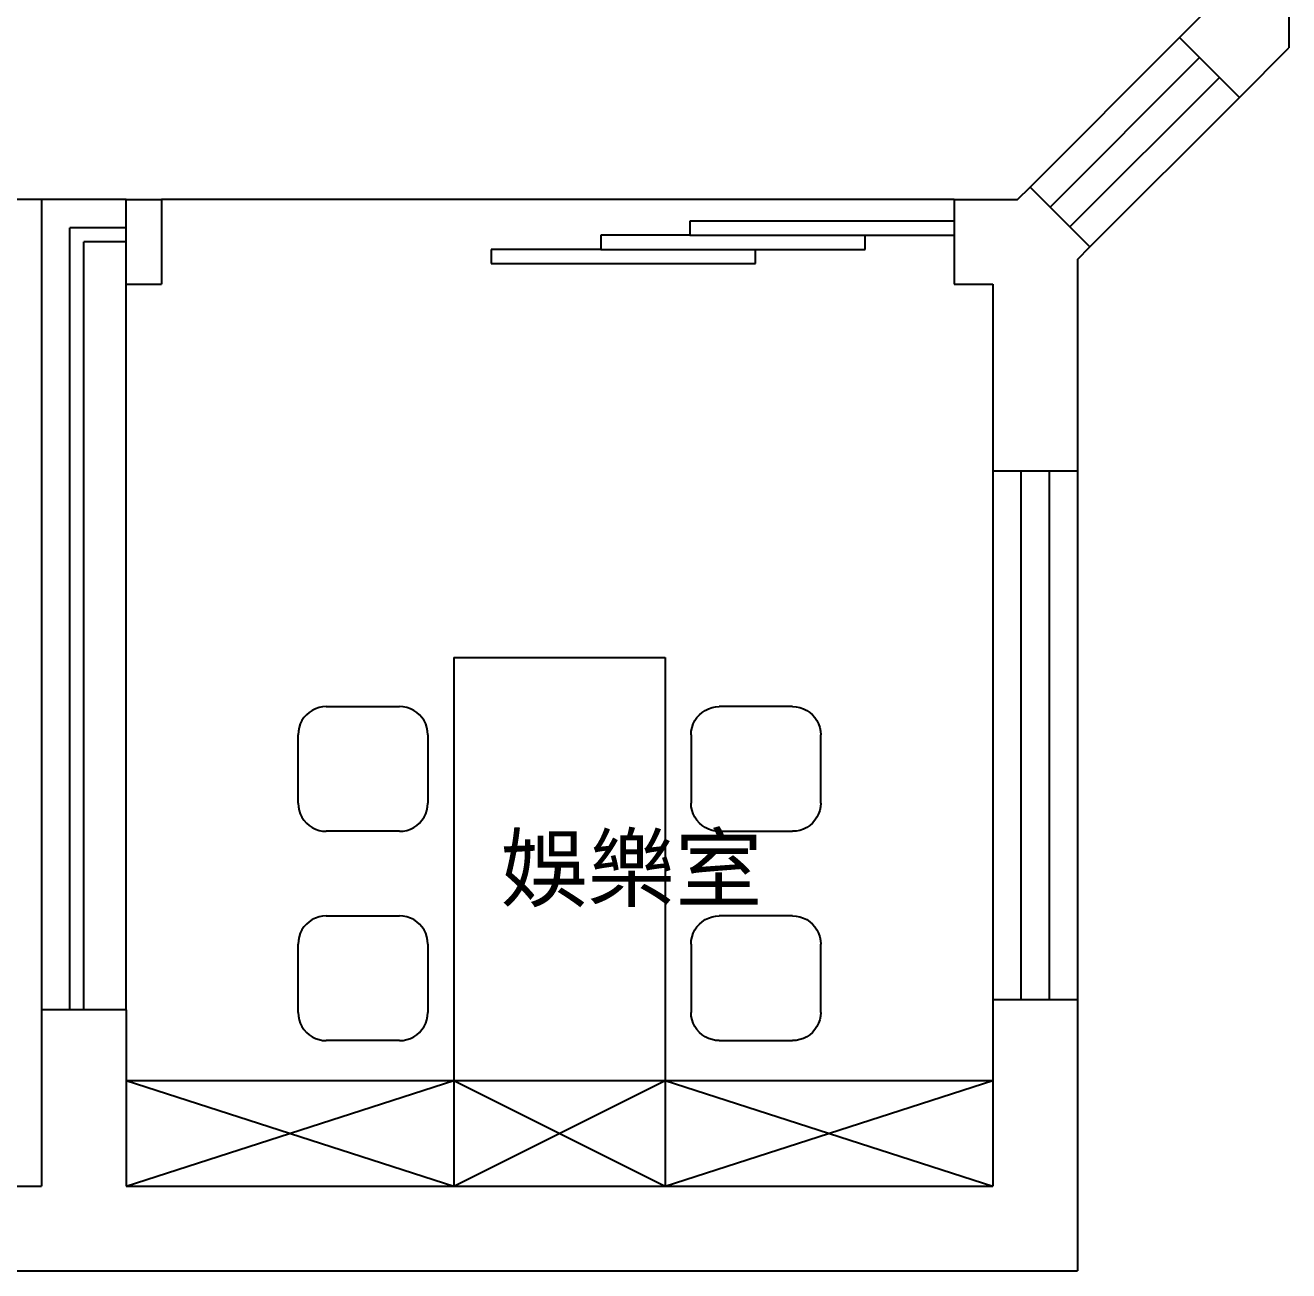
# Model space of a CAD drawing. Header units: centimetres. Extents: x 921 to 2601, y 2858 to 4336.
# Drawn here: x 2205.5 to 2600.9, y 3118.6 to 3508.2 of the extents above; entities that cross this region are included whole.
import ezdxf

# ---------------------------------------------------------------- set-up
doc = ezdxf.new("R2010")
doc.units = ezdxf.units.CM
doc.layers.add('文字', color=7, linetype='Continuous')
doc.layers.add('結構', color=7, linetype='Continuous')
doc.styles.get("Standard").update_dxf_attribs({"font": 'arial.ttf'})

msp = doc.modelspace()

# ---------------------------------------------------------------- linework, layer by layer
at = {"layer": '結構'}
for p, q in [((2600.85, 3523.11), (2600.85, 3501.13)), ((2566.69, 3504.38), (2574.4, 3512.08)), ((2519.93, 3457.62), (2566.69, 3504.38)), ((2566.69, 3504.38), (2572.93, 3498.15)), ((2585.4, 3485.68), (2600.85, 3501.13)), ((2526.17, 3451.38), (2572.93, 3498.15)), ((2572.93, 3498.15), (2579.17, 3491.91)), ((2532.4, 3445.15), (2579.17, 3491.91)), ((2579.17, 3491.91), (2585.4, 3485.68)), ((2538.64, 3438.91), (2585.4, 3485.68)), ((2516.01, 3453.7), (2519.93, 3457.62)), ((2519.93, 3457.62), (2526.17, 3451.38)), ((2210.65, 3453.7), (2150.03, 3453.7)), ((2210.65, 3453.7), (2210.65, 3200.18)), ((2237.11, 3453.7), (2210.65, 3453.7)), ((2237.11, 3453.7), (2248.13, 3453.7)), ((2237.11, 3444.88), (2237.11, 3453.7)), ((2248.13, 3453.7), (2248.13, 3427.24)), ((2496.14, 3453.7), (2248.13, 3453.7)), ((2496.14, 3453.7), (2516.01, 3453.7)), ((2496.14, 3453.7), (2496.14, 3446.94)), ((2526.17, 3451.38), (2532.4, 3445.15)), ((2219.47, 3200.18), (2219.47, 3444.88)), ((2237.11, 3444.88), (2219.47, 3444.88)), ((2237.11, 3440.47), (2237.11, 3444.88)), ((2496.14, 3446.94), (2413.47, 3446.94)), ((2413.47, 3446.94), (2413.47, 3442.53)), ((2496.14, 3446.94), (2496.14, 3442.53)), ((2532.4, 3445.15), (2538.64, 3438.91)), ((2223.88, 3200.18), (2223.88, 3440.47)), ((2237.11, 3440.47), (2223.88, 3440.47)), ((2237.11, 3427.24), (2237.11, 3440.47)), ((2385.63, 3442.53), (2385.63, 3438.13)), ((2413.47, 3442.53), (2385.63, 3442.53)), ((2413.47, 3442.53), (2468.3, 3442.53)), ((2468.3, 3438.13), (2468.3, 3442.53)), ((2468.3, 3442.53), (2496.14, 3442.53)), ((2496.14, 3442.53), (2496.14, 3427.24)), ((2351.32, 3438.13), (2351.32, 3433.72)), ((2385.63, 3438.13), (2351.32, 3438.13)), ((2385.63, 3438.13), (2433.99, 3438.13)), ((2433.99, 3433.72), (2433.99, 3438.13)), ((2433.99, 3438.13), (2468.3, 3438.13)), ((2534.72, 3434.99), (2538.64, 3438.91)), ((2351.32, 3433.72), (2433.99, 3433.72)), ((2534.72, 3434.99), (2534.72, 3368.82)), ((2237.11, 3427.24), (2248.13, 3427.24)), ((2237.11, 3200.18), (2237.11, 3427.24)), ((2496.14, 3427.24), (2508.26, 3427.24)), ((2508.26, 3427.24), (2508.26, 3368.82)), ((2508.26, 3368.82), (2508.26, 3203.48)), ((2508.26, 3368.82), (2517.08, 3368.82)), ((2517.08, 3368.82), (2517.08, 3203.48)), ((2517.08, 3368.82), (2525.9, 3368.82)), ((2525.9, 3368.82), (2525.9, 3203.48)), ((2525.9, 3368.82), (2534.72, 3368.82)), ((2534.72, 3368.82), (2534.72, 3203.48)), ((2339.62, 3310.4), (2339.62, 3178.13)), ((2339.62, 3310.4), (2405.75, 3310.4)), ((2405.75, 3310.4), (2405.75, 3178.13)), ((2294.37, 3293.27), (2293.51, 3292.51)), ((2295.33, 3293.92), (2294.37, 3293.27)), ((2296.37, 3294.43), (2295.33, 3293.92)), ((2297.46, 3294.8), (2296.37, 3294.43)), ((2298.59, 3295.02), (2297.46, 3294.8)), ((2299.74, 3295.1), (2298.59, 3295.02)), ((2299.74, 3295.1), (2322.68, 3295.1)), ((2323.83, 3295.02), (2322.68, 3295.1)), ((2324.96, 3294.8), (2323.83, 3295.02)), ((2326.05, 3294.43), (2324.96, 3294.8)), ((2327.09, 3293.92), (2326.05, 3294.43)), ((2328.05, 3293.27), (2327.09, 3293.92)), ((2328.91, 3292.51), (2328.05, 3293.27)), ((2416.45, 3292.51), (2417.32, 3293.27)), ((2417.32, 3293.27), (2418.28, 3293.92)), ((2418.28, 3293.92), (2419.31, 3294.43)), ((2419.31, 3294.43), (2420.41, 3294.8)), ((2420.41, 3294.8), (2421.54, 3295.02)), ((2421.54, 3295.02), (2422.69, 3295.1)), ((2445.62, 3295.1), (2422.69, 3295.1)), ((2445.62, 3295.1), (2446.78, 3295.02)), ((2446.78, 3295.02), (2447.91, 3294.8)), ((2447.91, 3294.8), (2449, 3294.43)), ((2449, 3294.43), (2450.03, 3293.92)), ((2450.03, 3293.92), (2450.99, 3293.27)), ((2450.99, 3293.27), (2451.86, 3292.51)), ((2291.6, 3289.65), (2291.22, 3288.56)), ((2292.11, 3290.69), (2291.6, 3289.65)), ((2292.75, 3291.65), (2292.11, 3290.69)), ((2293.51, 3292.51), (2292.75, 3291.65)), ((2329.67, 3291.65), (2328.91, 3292.51)), ((2330.32, 3290.69), (2329.67, 3291.65)), ((2330.83, 3289.65), (2330.32, 3290.69)), ((2331.2, 3288.56), (2330.83, 3289.65)), ((2414.17, 3288.56), (2414.54, 3289.65)), ((2414.54, 3289.65), (2415.05, 3290.69)), ((2415.05, 3290.69), (2415.69, 3291.65)), ((2415.69, 3291.65), (2416.45, 3292.51)), ((2451.86, 3292.51), (2452.62, 3291.65)), ((2452.62, 3291.65), (2453.26, 3290.69)), ((2453.26, 3290.69), (2453.77, 3289.65)), ((2453.77, 3289.65), (2454.14, 3288.56)), ((2291, 3287.43), (2290.92, 3286.28)), ((2290.92, 3264.9), (2290.92, 3286.28)), ((2291.22, 3288.56), (2291, 3287.43)), ((2331.42, 3287.43), (2331.2, 3288.56)), ((2331.5, 3286.28), (2331.42, 3287.43)), ((2331.5, 3286.28), (2331.5, 3264.9)), ((2413.87, 3286.28), (2413.94, 3287.43)), ((2413.87, 3286.28), (2413.87, 3264.9)), ((2413.94, 3287.43), (2414.17, 3288.56)), ((2454.14, 3288.56), (2454.37, 3287.43)), ((2454.37, 3287.43), (2454.44, 3286.28)), ((2454.44, 3264.9), (2454.44, 3286.28)), ((2290.92, 3264.9), (2291, 3263.75)), ((2291, 3263.75), (2291.22, 3262.62)), ((2291.22, 3262.62), (2291.6, 3261.52)), ((2291.6, 3261.52), (2292.11, 3260.49)), ((2330.32, 3260.49), (2330.83, 3261.52)), ((2330.83, 3261.52), (2331.2, 3262.62)), ((2331.2, 3262.62), (2331.42, 3263.75)), ((2331.42, 3263.75), (2331.5, 3264.9)), ((2413.94, 3263.75), (2413.87, 3264.9)), ((2414.17, 3262.62), (2413.94, 3263.75)), ((2414.54, 3261.52), (2414.17, 3262.62)), ((2415.05, 3260.49), (2414.54, 3261.52)), ((2453.77, 3261.52), (2453.26, 3260.49)), ((2454.14, 3262.62), (2453.77, 3261.52)), ((2454.37, 3263.75), (2454.14, 3262.62)), ((2454.44, 3264.9), (2454.37, 3263.75)), ((2292.11, 3260.49), (2292.75, 3259.53)), ((2292.75, 3259.53), (2293.51, 3258.66)), ((2293.51, 3258.66), (2294.37, 3257.9)), ((2294.37, 3257.9), (2295.33, 3257.26)), ((2327.09, 3257.26), (2328.05, 3257.9)), ((2328.05, 3257.9), (2328.91, 3258.66)), ((2328.91, 3258.66), (2329.67, 3259.53)), ((2329.67, 3259.53), (2330.32, 3260.49)), ((2415.69, 3259.53), (2415.05, 3260.49)), ((2416.45, 3258.66), (2415.69, 3259.53)), ((2417.32, 3257.9), (2416.45, 3258.66)), ((2418.28, 3257.26), (2417.32, 3257.9)), ((2450.99, 3257.9), (2450.03, 3257.26)), ((2451.86, 3258.66), (2450.99, 3257.9)), ((2452.62, 3259.53), (2451.86, 3258.66)), ((2453.26, 3260.49), (2452.62, 3259.53)), ((2295.33, 3257.26), (2296.37, 3256.75)), ((2296.37, 3256.75), (2297.46, 3256.38)), ((2297.46, 3256.38), (2298.59, 3256.16)), ((2298.59, 3256.16), (2299.74, 3256.08)), ((2322.68, 3256.08), (2299.74, 3256.08)), ((2322.68, 3256.08), (2323.83, 3256.16)), ((2323.83, 3256.16), (2324.96, 3256.38)), ((2324.96, 3256.38), (2326.05, 3256.75)), ((2326.05, 3256.75), (2327.09, 3257.26)), ((2419.31, 3256.75), (2418.28, 3257.26)), ((2420.41, 3256.38), (2419.31, 3256.75)), ((2421.54, 3256.16), (2420.41, 3256.38)), ((2422.69, 3256.08), (2421.54, 3256.16)), ((2422.69, 3256.08), (2445.62, 3256.08)), ((2446.78, 3256.16), (2445.62, 3256.08)), ((2447.91, 3256.38), (2446.78, 3256.16)), ((2449, 3256.75), (2447.91, 3256.38)), ((2450.03, 3257.26), (2449, 3256.75)), ((2299.74, 3229.62), (2298.59, 3229.54)), ((2299.74, 3229.62), (2322.68, 3229.62)), ((2323.83, 3229.54), (2322.68, 3229.62)), ((2421.54, 3229.54), (2422.69, 3229.62)), ((2445.62, 3229.62), (2422.69, 3229.62)), ((2445.62, 3229.62), (2446.78, 3229.54)), ((2292.75, 3226.17), (2292.11, 3225.21)), ((2293.51, 3227.03), (2292.75, 3226.17)), ((2294.37, 3227.8), (2293.51, 3227.03)), ((2295.33, 3228.44), (2294.37, 3227.8)), ((2296.37, 3228.95), (2295.33, 3228.44)), ((2297.46, 3229.32), (2296.37, 3228.95)), ((2298.59, 3229.54), (2297.46, 3229.32)), ((2324.96, 3229.32), (2323.83, 3229.54)), ((2326.05, 3228.95), (2324.96, 3229.32)), ((2327.09, 3228.44), (2326.05, 3228.95)), ((2328.05, 3227.8), (2327.09, 3228.44)), ((2328.91, 3227.03), (2328.05, 3227.8)), ((2329.67, 3226.17), (2328.91, 3227.03)), ((2330.32, 3225.21), (2329.67, 3226.17)), ((2415.05, 3225.21), (2415.69, 3226.17)), ((2415.69, 3226.17), (2416.45, 3227.03)), ((2416.45, 3227.03), (2417.32, 3227.8)), ((2417.32, 3227.8), (2418.28, 3228.44)), ((2418.28, 3228.44), (2419.31, 3228.95)), ((2419.31, 3228.95), (2420.41, 3229.32)), ((2420.41, 3229.32), (2421.54, 3229.54)), ((2446.78, 3229.54), (2447.91, 3229.32)), ((2447.91, 3229.32), (2449, 3228.95)), ((2449, 3228.95), (2450.03, 3228.44)), ((2450.03, 3228.44), (2450.99, 3227.8)), ((2450.99, 3227.8), (2451.86, 3227.03)), ((2451.86, 3227.03), (2452.62, 3226.17)), ((2452.62, 3226.17), (2453.26, 3225.21)), ((2291, 3221.95), (2290.92, 3220.8)), ((2291.22, 3223.08), (2291, 3221.95)), ((2291.6, 3224.17), (2291.22, 3223.08)), ((2292.11, 3225.21), (2291.6, 3224.17)), ((2330.83, 3224.17), (2330.32, 3225.21)), ((2331.2, 3223.08), (2330.83, 3224.17)), ((2331.42, 3221.95), (2331.2, 3223.08)), ((2331.5, 3220.8), (2331.42, 3221.95)), ((2413.87, 3220.8), (2413.94, 3221.95)), ((2413.94, 3221.95), (2414.17, 3223.08)), ((2414.17, 3223.08), (2414.54, 3224.17)), ((2414.54, 3224.17), (2415.05, 3225.21)), ((2453.26, 3225.21), (2453.77, 3224.17)), ((2453.77, 3224.17), (2454.14, 3223.08)), ((2454.14, 3223.08), (2454.37, 3221.95)), ((2454.37, 3221.95), (2454.44, 3220.8)), ((2290.92, 3199.42), (2290.92, 3220.8)), ((2331.5, 3220.8), (2331.5, 3199.42)), ((2413.87, 3220.8), (2413.87, 3199.42)), ((2454.44, 3199.42), (2454.44, 3220.8)), ((2508.26, 3203.48), (2508.26, 3178.13)), ((2508.26, 3203.48), (2517.08, 3203.48)), ((2517.08, 3203.48), (2525.9, 3203.48)), ((2525.9, 3203.48), (2534.72, 3203.48)), ((2534.72, 3203.48), (2534.72, 3118.61)), ((2210.65, 3200.18), (2210.65, 3145.06)), ((2219.47, 3200.18), (2210.65, 3200.18)), ((2223.88, 3200.18), (2219.47, 3200.18)), ((2237.11, 3200.18), (2223.88, 3200.18)), ((2237.11, 3200.18), (2237.11, 3178.13)), ((2290.92, 3199.42), (2291, 3198.27)), ((2291, 3198.27), (2291.22, 3197.14)), ((2331.2, 3197.14), (2331.42, 3198.27)), ((2331.42, 3198.27), (2331.5, 3199.42)), ((2413.94, 3198.27), (2413.87, 3199.42)), ((2414.17, 3197.14), (2413.94, 3198.27)), ((2454.37, 3198.27), (2454.14, 3197.14)), ((2454.44, 3199.42), (2454.37, 3198.27)), ((2291.22, 3197.14), (2291.6, 3196.04)), ((2291.6, 3196.04), (2292.11, 3195.01)), ((2292.11, 3195.01), (2292.75, 3194.05)), ((2292.75, 3194.05), (2293.51, 3193.18)), ((2328.91, 3193.18), (2329.67, 3194.05)), ((2329.67, 3194.05), (2330.32, 3195.01)), ((2330.32, 3195.01), (2330.83, 3196.04)), ((2330.83, 3196.04), (2331.2, 3197.14)), ((2414.54, 3196.04), (2414.17, 3197.14)), ((2415.05, 3195.01), (2414.54, 3196.04)), ((2415.69, 3194.05), (2415.05, 3195.01)), ((2416.45, 3193.18), (2415.69, 3194.05)), ((2452.62, 3194.05), (2451.86, 3193.18)), ((2453.26, 3195.01), (2452.62, 3194.05)), ((2453.77, 3196.04), (2453.26, 3195.01)), ((2454.14, 3197.14), (2453.77, 3196.04)), ((2293.51, 3193.18), (2294.37, 3192.42)), ((2294.37, 3192.42), (2295.33, 3191.78)), ((2295.33, 3191.78), (2296.37, 3191.27)), ((2296.37, 3191.27), (2297.46, 3190.9)), ((2297.46, 3190.9), (2298.59, 3190.68)), ((2298.59, 3190.68), (2299.74, 3190.6)), ((2322.68, 3190.6), (2299.74, 3190.6)), ((2322.68, 3190.6), (2323.83, 3190.68)), ((2323.83, 3190.68), (2324.96, 3190.9)), ((2324.96, 3190.9), (2326.05, 3191.27)), ((2326.05, 3191.27), (2327.09, 3191.78)), ((2327.09, 3191.78), (2328.05, 3192.42)), ((2328.05, 3192.42), (2328.91, 3193.18)), ((2417.32, 3192.42), (2416.45, 3193.18)), ((2418.28, 3191.78), (2417.32, 3192.42)), ((2419.31, 3191.27), (2418.28, 3191.78)), ((2420.41, 3190.9), (2419.31, 3191.27)), ((2421.54, 3190.68), (2420.41, 3190.9)), ((2422.69, 3190.6), (2421.54, 3190.68)), ((2422.69, 3190.6), (2445.62, 3190.6)), ((2446.78, 3190.68), (2445.62, 3190.6)), ((2447.91, 3190.9), (2446.78, 3190.68)), ((2449, 3191.27), (2447.91, 3190.9)), ((2450.03, 3191.78), (2449, 3191.27)), ((2450.99, 3192.42), (2450.03, 3191.78)), ((2451.86, 3193.18), (2450.99, 3192.42)), ((2237.11, 3178.13), (2339.62, 3178.13)), ((2237.11, 3178.13), (2339.62, 3145.06)), ((2237.11, 3145.06), (2339.62, 3178.13)), ((2237.11, 3178.13), (2237.11, 3145.06)), ((2339.62, 3178.13), (2339.62, 3145.06)), ((2339.62, 3145.06), (2405.75, 3178.13)), ((2339.62, 3178.13), (2405.75, 3145.06)), ((2339.62, 3178.13), (2405.75, 3178.13)), ((2405.75, 3178.13), (2405.75, 3145.06)), ((2405.75, 3145.06), (2508.26, 3178.13)), ((2405.75, 3178.13), (2508.26, 3145.06)), ((2405.75, 3178.13), (2508.26, 3178.13)), ((2508.26, 3178.13), (2508.26, 3145.06)), ((2157.74, 3145.06), (2210.65, 3145.06)), ((2237.11, 3145.06), (2339.62, 3145.06)), ((2339.62, 3145.06), (2405.75, 3145.06)), ((2405.75, 3145.06), (2508.26, 3145.06)), ((2157.74, 3118.61), (2534.72, 3118.61))]:
    msp.add_line(p, q, dxfattribs=at)

# ---------------------------------------------------------------- texts
at = {"layer": '文字'}
msp.add_text('娛樂室', height=20, dxfattribs=at).set_placement((2354.32, 3234.53))

doc.saveas('drawing.dxf')
